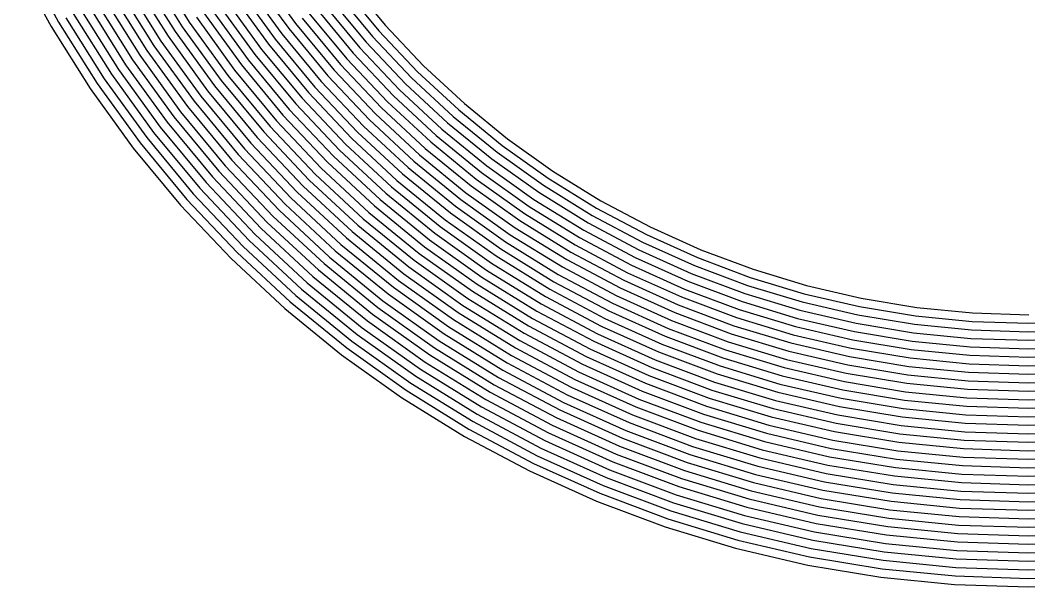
# Model space of a CAD drawing. Header units: metres. Extents: x -19 to 19, y -19.6 to 19.6.
# Drawn here: x 1.453 to 5.002, y 11.71 to 13.704 of the extents above; entities that cross this region are included whole.
import ezdxf

# ---------------------------------------------------------------- set-up
doc = ezdxf.new("R2010")
doc.units = ezdxf.units.M

msp = doc.modelspace()

# ---------------------------------------------------------------- linework, layer by layer
for p, q in [((1.452774, 13.882394, 0.120989), (1.561945, 13.68245, 0.138418)), ((1.47954, 13.895917, 0.119778), (1.58786, 13.697532, 0.137086)), ((1.898842, 13.878518, 0.121097), (2.022871, 13.681141, 0.138263)), ((1.924757, 13.8936, 0.119764), (2.047781, 13.697824, 0.136811)), ((1.847011, 13.848353, 0.123762), (1.973051, 13.647774, 0.141165)), ((1.872927, 13.863436, 0.122429), (1.997961, 13.664457, 0.139714)), ((2.271972, 13.847973, 0.123749), (2.397421, 13.674529, 0.138798)), ((2.296883, 13.864656, 0.122298), (2.421187, 13.692797, 0.137231)), ((1.795181, 13.818189, 0.126427), (1.92323, 13.614408, 0.144068)), ((1.821096, 13.833271, 0.125094), (1.94814, 13.631091, 0.142617)), ((2.222152, 13.814607, 0.126652), (2.34989, 13.637994, 0.14193)), ((2.247062, 13.83129, 0.125201), (2.373656, 13.656261, 0.140364)), ((2.587547, 13.82067, 0.126267), (2.714967, 13.666802, 0.139626)), ((2.611312, 13.838937, 0.124701), (2.737483, 13.686579, 0.137954)), ((1.717436, 13.772943, 0.130424), (1.8485, 13.564358, 0.148422)), ((1.743351, 13.788025, 0.129091), (1.87341, 13.581041, 0.146971)), ((1.769266, 13.803107, 0.127759), (1.89832, 13.597724, 0.145519)), ((2.172332, 13.78124, 0.129555), (2.302359, 13.601459, 0.145063)), ((2.197242, 13.797923, 0.128103), (2.326125, 13.619726, 0.143497)), ((2.540015, 13.784134, 0.1294), (2.669933, 13.627246, 0.142971)), ((2.563781, 13.802402, 0.127833), (2.69245, 13.647024, 0.141298)), ((1.665605, 13.742778, 0.133089), (1.798679, 13.530991, 0.151325)), ((1.69152, 13.75786, 0.131756), (1.82359, 13.547675, 0.149873)), ((2.122512, 13.747874, 0.132457), (2.254828, 13.564924, 0.148196)), ((2.147422, 13.764557, 0.131006), (2.278593, 13.583191, 0.146629)), ((2.492484, 13.747599, 0.132532), (2.624899, 13.587691, 0.146315)), ((2.51625, 13.765867, 0.130966), (2.647416, 13.607469, 0.144643)), ((1.613775, 13.712614, 0.135754), (1.748859, 13.497625, 0.154227)), ((1.63969, 13.727696, 0.134421), (1.773769, 13.514308, 0.152776)), ((2.072691, 13.714507, 0.13536), (2.207296, 13.528388, 0.151328)), ((2.097601, 13.73119, 0.133909), (2.231062, 13.546656, 0.149762)), ((2.444953, 13.711064, 0.135665), (2.579865, 13.548136, 0.149659)), ((2.468718, 13.729332, 0.134099), (2.602382, 13.567913, 0.147987)), ((1.561945, 13.68245, 0.138418), (1.699039, 13.464258, 0.15713)), ((1.58786, 13.697532, 0.137086), (1.723949, 13.480942, 0.155678)), ((1.997961, 13.664457, 0.139714), (2.136, 13.473586, 0.156027)), ((2.022871, 13.681141, 0.138263), (2.159765, 13.491853, 0.154461)), ((2.047781, 13.697824, 0.136811), (2.183531, 13.510121, 0.152895)), ((2.397421, 13.674529, 0.138798), (2.534831, 13.50858, 0.153004)), ((2.421187, 13.692797, 0.137231), (2.557348, 13.528358, 0.151332)), ((2.714967, 13.666802, 0.139626), (2.851146, 13.522661, 0.152009)), ((2.737483, 13.686579, 0.137954), (2.872322, 13.54386, 0.150241)), ((1.94814, 13.631091, 0.142617), (2.088468, 13.43705, 0.15916)), ((1.973051, 13.647774, 0.141165), (2.112234, 13.455318, 0.157593)), ((2.34989, 13.637994, 0.14193), (2.489798, 13.469025, 0.156348)), ((2.373656, 13.656261, 0.140364), (2.512314, 13.488803, 0.154676)), ((2.669933, 13.627246, 0.142971), (2.808794, 13.480263, 0.155546)), ((2.69245, 13.647024, 0.141298), (2.82997, 13.501462, 0.153777)), ((1.89832, 13.597724, 0.145519), (2.040937, 13.400515, 0.162292)), ((1.92323, 13.614408, 0.144068), (2.064703, 13.418783, 0.160726)), ((2.302359, 13.601459, 0.145063), (2.444764, 13.42947, 0.159692)), ((2.326125, 13.619726, 0.143497), (2.467281, 13.449248, 0.15802)), ((2.647416, 13.607469, 0.144643), (2.787618, 13.459064, 0.157314)), ((1.8485, 13.564358, 0.148422), (1.993406, 13.36398, 0.165425)), ((1.87341, 13.581041, 0.146971), (2.017171, 13.382248, 0.163859)), ((2.254828, 13.564924, 0.148196), (2.39973, 13.389915, 0.163037)), ((2.278593, 13.583191, 0.146629), (2.422247, 13.409692, 0.161365)), ((2.602382, 13.567913, 0.147987), (2.745265, 13.416666, 0.16085)), ((2.624899, 13.587691, 0.146315), (2.766441, 13.437865, 0.159082)), ((1.798679, 13.530991, 0.151325), (1.945874, 13.327445, 0.168558)), ((1.82359, 13.547675, 0.149873), (1.96964, 13.345713, 0.166991)), ((2.207296, 13.528388, 0.151328), (2.354696, 13.350359, 0.166381)), ((2.231062, 13.546656, 0.149762), (2.377213, 13.370137, 0.164709)), ((2.557348, 13.528358, 0.151332), (2.702913, 13.374268, 0.164386)), ((2.579865, 13.548136, 0.149659), (2.724089, 13.395467, 0.162618)), ((2.851146, 13.522661, 0.152009), (2.99579, 13.388224, 0.163412)), ((2.872322, 13.54386, 0.150241), (3.01554, 13.41075, 0.161557)), ((1.748859, 13.497625, 0.154227), (1.898343, 13.29091, 0.17169)), ((1.773769, 13.514308, 0.152776), (1.922109, 13.309177, 0.170124)), ((2.159765, 13.491853, 0.154461), (2.309662, 13.310804, 0.169726)), ((2.183531, 13.510121, 0.152895), (2.332179, 13.330582, 0.168053)), ((2.512314, 13.488803, 0.154676), (2.660561, 13.33187, 0.167922)), ((2.534831, 13.50858, 0.153004), (2.681737, 13.353069, 0.166154)), ((2.82997, 13.501462, 0.153777), (2.976039, 13.365699, 0.165268)), ((1.699039, 13.464258, 0.15713), (1.850812, 13.254375, 0.174823)), ((1.723949, 13.480942, 0.155678), (1.874578, 13.272642, 0.173257)), ((2.112234, 13.455318, 0.157593), (2.264629, 13.271249, 0.17307)), ((2.136, 13.473586, 0.156027), (2.287146, 13.291026, 0.171398)), ((2.489798, 13.469025, 0.156348), (2.639385, 13.310671, 0.169691)), ((2.787618, 13.459064, 0.157314), (2.936537, 13.320647, 0.168978)), ((2.808794, 13.480263, 0.155546), (2.956288, 13.343173, 0.167123)), ((2.064703, 13.418783, 0.160726), (2.219595, 13.231694, 0.176414)), ((2.088468, 13.43705, 0.15916), (2.242112, 13.251471, 0.174742)), ((2.444764, 13.42947, 0.159692), (2.597032, 13.268273, 0.173227)), ((2.467281, 13.449248, 0.15802), (2.618208, 13.289472, 0.171459)), ((2.745265, 13.416666, 0.16085), (2.897035, 13.275596, 0.172689)), ((2.766441, 13.437865, 0.159082), (2.916786, 13.298121, 0.170834)), ((2.017171, 13.382248, 0.163859), (2.174561, 13.192138, 0.179759)), ((2.040937, 13.400515, 0.162292), (2.197078, 13.211916, 0.178087)), ((2.39973, 13.389915, 0.163037), (2.55468, 13.225875, 0.176763)), ((2.422247, 13.409692, 0.161365), (2.575856, 13.247074, 0.174995)), ((2.724089, 13.395467, 0.162618), (2.877285, 13.25307, 0.174544)), ((2.99579, 13.388224, 0.163412), (3.148868, 13.263417, 0.173894)), ((3.01554, 13.41075, 0.161557), (3.16711, 13.287175, 0.17196)), ((1.96964, 13.345713, 0.166991), (2.129527, 13.152583, 0.183103)), ((1.993406, 13.36398, 0.165425), (2.152044, 13.172361, 0.181431)), ((2.354696, 13.350359, 0.166381), (2.512328, 13.183477, 0.180299)), ((2.377213, 13.370137, 0.164709), (2.533504, 13.204676, 0.178531)), ((2.681737, 13.353069, 0.166154), (2.837783, 13.208018, 0.178255)), ((2.702913, 13.374268, 0.164386), (2.857534, 13.230544, 0.1764)), ((2.976039, 13.365699, 0.165268), (3.130626, 13.23966, 0.175828)), ((1.922109, 13.309177, 0.170124), (2.084493, 13.113028, 0.186448)), ((1.945874, 13.327445, 0.168558), (2.10701, 13.132805, 0.184775)), ((2.309662, 13.310804, 0.169726), (2.469976, 13.141079, 0.183836)), ((2.332179, 13.330582, 0.168053), (2.491152, 13.162278, 0.182067)), ((2.639385, 13.310671, 0.169691), (2.798281, 13.162967, 0.181966)), ((2.660561, 13.33187, 0.167922), (2.818032, 13.185492, 0.18011)), ((2.936537, 13.320647, 0.168978), (3.094141, 13.192144, 0.179695)), ((2.956288, 13.343173, 0.167123), (3.112383, 13.215902, 0.177762)), ((1.874578, 13.272642, 0.173257), (2.03946, 13.073472, 0.189792)), ((1.898343, 13.29091, 0.17169), (2.061977, 13.09325, 0.18812)), ((2.287146, 13.291026, 0.171398), (2.448799, 13.11988, 0.185604)), ((2.618208, 13.289472, 0.171459), (2.77853, 13.140441, 0.183821)), ((2.897035, 13.275596, 0.172689), (3.057657, 13.144628, 0.183563)), ((2.916786, 13.298121, 0.170834), (3.075899, 13.168386, 0.181629)), ((3.16711, 13.287175, 0.17196), (3.327115, 13.173165, 0.181469)), ((1.850812, 13.254375, 0.174823), (2.016943, 13.053695, 0.191464)), ((2.242112, 13.251471, 0.174742), (2.406447, 13.077482, 0.18914)), ((2.264629, 13.271249, 0.17307), (2.427623, 13.098681, 0.187372)), ((2.575856, 13.247074, 0.174995), (2.739029, 13.095389, 0.187532)), ((2.597032, 13.268273, 0.173227), (2.75878, 13.117915, 0.185676)), ((2.877285, 13.25307, 0.174544), (3.039414, 13.120871, 0.185497)), ((3.130626, 13.23966, 0.175828), (3.293814, 13.123378, 0.185476)), ((3.148868, 13.263417, 0.173894), (3.310465, 13.148271, 0.183473)), ((2.197078, 13.211916, 0.178087), (2.364095, 13.035085, 0.192676)), ((2.219595, 13.231694, 0.176414), (2.385271, 13.056283, 0.190908)), ((2.533504, 13.204676, 0.178531), (2.699527, 13.050338, 0.191243)), ((2.55468, 13.225875, 0.176763), (2.719278, 13.072864, 0.189387)), ((2.837783, 13.208018, 0.178255), (3.00293, 13.073355, 0.189364)), ((2.857534, 13.230544, 0.1764), (3.021172, 13.097113, 0.187431)), ((3.112383, 13.215902, 0.177762), (3.277163, 13.098484, 0.18748)), ((2.152044, 13.172361, 0.181431), (2.321743, 12.992687, 0.196212)), ((2.174561, 13.192138, 0.179759), (2.342919, 13.013886, 0.194444)), ((2.512328, 13.183477, 0.180299), (2.679776, 13.027812, 0.193098)), ((2.818032, 13.185492, 0.18011), (2.984688, 13.049597, 0.191298)), ((3.075899, 13.168386, 0.181629), (3.243861, 13.048697, 0.191488)), ((3.094141, 13.192144, 0.179695), (3.260512, 13.07359, 0.189484)), ((3.327115, 13.173165, 0.181469), (3.49556, 13.069001, 0.190081)), ((2.10701, 13.132805, 0.184775), (2.27939, 12.950289, 0.199749)), ((2.129527, 13.152583, 0.183103), (2.300566, 12.971488, 0.197981)), ((2.469976, 13.141079, 0.183836), (2.640275, 12.98276, 0.196809)), ((2.491152, 13.162278, 0.182067), (2.660026, 13.005286, 0.194953)), ((2.77853, 13.140441, 0.183821), (2.948203, 13.002082, 0.195166)), ((2.798281, 13.162967, 0.181966), (2.966445, 13.02584, 0.193232)), ((3.057657, 13.144628, 0.183563), (3.22721, 13.023803, 0.193492)), ((3.310465, 13.148271, 0.183473), (3.480577, 13.043074, 0.192147)), ((2.084493, 13.113028, 0.186448), (2.258214, 12.92909, 0.201517)), ((2.427623, 13.098681, 0.187372), (2.600773, 12.937709, 0.200519)), ((2.448799, 13.11988, 0.185604), (2.620524, 12.960235, 0.198664)), ((2.739029, 13.095389, 0.187532), (2.911718, 12.954566, 0.199033)), ((2.75878, 13.117915, 0.185676), (2.929961, 12.978324, 0.1971)), ((3.021172, 13.097113, 0.187431), (3.193908, 12.974016, 0.197499)), ((3.039414, 13.120871, 0.185497), (3.210559, 12.998909, 0.195496)), ((3.277163, 13.098484, 0.18748), (3.450611, 12.99122, 0.196278)), ((3.293814, 13.123378, 0.185476), (3.465594, 13.017147, 0.194212)), ((2.03946, 13.073472, 0.189792), (2.215862, 12.886692, 0.205053)), ((2.061977, 13.09325, 0.18812), (2.237038, 12.907891, 0.203285)), ((2.406447, 13.077482, 0.18914), (2.581022, 12.915183, 0.202375)), ((2.719278, 13.072864, 0.189387), (2.893476, 12.930809, 0.200967)), ((3.00293, 13.073355, 0.189364), (3.177258, 12.949122, 0.199503)), ((3.260512, 13.07359, 0.189484), (3.435628, 12.965293, 0.198343)), ((3.49556, 13.069001, 0.190081), (3.669364, 12.976623, 0.197646)), ((2.016943, 13.053695, 0.191464), (2.194686, 12.865493, 0.206821)), ((2.364095, 13.035085, 0.192676), (2.541521, 12.870132, 0.206085)), ((2.385271, 13.056283, 0.190908), (2.561271, 12.892657, 0.20423)), ((2.679776, 13.027812, 0.193098), (2.856992, 12.883293, 0.204835)), ((2.699527, 13.050338, 0.191243), (2.875234, 12.907051, 0.202901)), ((2.966445, 13.02584, 0.193232), (3.143956, 12.899335, 0.203511)), ((2.984688, 13.049597, 0.191298), (3.160607, 12.924228, 0.201507)), ((3.243861, 13.048697, 0.191488), (3.420645, 12.939366, 0.200409)), ((3.480577, 13.043074, 0.192147), (3.656109, 12.949776, 0.199765)), ((2.321743, 12.992687, 0.196212), (2.502019, 12.82508, 0.209796)), ((2.342919, 13.013886, 0.194444), (2.52177, 12.847606, 0.207941)), ((2.660026, 13.005286, 0.194953), (2.838749, 12.859535, 0.206769)), ((2.948203, 13.002082, 0.195166), (3.127305, 12.874441, 0.205515)), ((3.210559, 12.998909, 0.195496), (3.390679, 12.887512, 0.20454)), ((3.22721, 13.023803, 0.193492), (3.405662, 12.913439, 0.202474)), ((3.450611, 12.99122, 0.196278), (3.629599, 12.896082, 0.204004)), ((3.465594, 13.017147, 0.194212), (3.642854, 12.922929, 0.201885)), ((2.300566, 12.971488, 0.197981), (2.482268, 12.802554, 0.211651)), ((2.620524, 12.960235, 0.198664), (2.802265, 12.81202, 0.210636)), ((2.640275, 12.98276, 0.196809), (2.820507, 12.835778, 0.208702)), ((2.911718, 12.954566, 0.199033), (3.094003, 12.824654, 0.209522)), ((2.929961, 12.978324, 0.1971), (3.110654, 12.849547, 0.207518)), ((3.193908, 12.974016, 0.197499), (3.375696, 12.861585, 0.206605)), ((3.435628, 12.965293, 0.198343), (3.616344, 12.869235, 0.206124)), ((3.669364, 12.976623, 0.197646), (3.847867, 12.896132, 0.204194)), ((2.258214, 12.92909, 0.201517), (2.442766, 12.757503, 0.215362)), ((2.27939, 12.950289, 0.199749), (2.462517, 12.780028, 0.213507)), ((2.600773, 12.937709, 0.200519), (2.784022, 12.788262, 0.21257)), ((2.893476, 12.930809, 0.200967), (3.077352, 12.79976, 0.211526)), ((3.160607, 12.924228, 0.201507), (3.34573, 12.809731, 0.210737)), ((3.177258, 12.949122, 0.199503), (3.360713, 12.835658, 0.208671)), ((3.420645, 12.939366, 0.200409), (3.603088, 12.842388, 0.208243)), ((3.642854, 12.922929, 0.201885), (3.824911, 12.840832, 0.208524)), ((3.656109, 12.949776, 0.199765), (3.836389, 12.868482, 0.206359)), ((2.215862, 12.886692, 0.205053), (2.403265, 12.712451, 0.219073)), ((2.237038, 12.907891, 0.203285), (2.423016, 12.734977, 0.217218)), ((2.561271, 12.892657, 0.20423), (2.747538, 12.740747, 0.216438)), ((2.581022, 12.915183, 0.202375), (2.76578, 12.764504, 0.214504)), ((2.856992, 12.883293, 0.204835), (3.04405, 12.749973, 0.215534)), ((2.875234, 12.907051, 0.202901), (3.060701, 12.774866, 0.21353)), ((3.143956, 12.899335, 0.203511), (3.330747, 12.783804, 0.212802)), ((3.390679, 12.887512, 0.20454), (3.576578, 12.788694, 0.212482)), ((3.405662, 12.913439, 0.202474), (3.589833, 12.815541, 0.210363)), ((3.629599, 12.896082, 0.204004), (3.813433, 12.813183, 0.21069)), ((3.847867, 12.896132, 0.204194), (4.031083, 12.827406, 0.209748)), ((2.194686, 12.865493, 0.206821), (2.383514, 12.689925, 0.220928)), ((2.52177, 12.847606, 0.207941), (2.711053, 12.693231, 0.220305)), ((2.541521, 12.870132, 0.206085), (2.729296, 12.716989, 0.218371)), ((2.838749, 12.859535, 0.206769), (3.0274, 12.725079, 0.217538)), ((3.110654, 12.849547, 0.207518), (3.300781, 12.73195, 0.216933)), ((3.127305, 12.874441, 0.205515), (3.315764, 12.757877, 0.214868)), ((3.375696, 12.861585, 0.206605), (3.563323, 12.761847, 0.214602)), ((3.616344, 12.869235, 0.206124), (3.801955, 12.785533, 0.212855)), ((3.836389, 12.868482, 0.206359), (4.021429, 12.799071, 0.211952)), ((2.502019, 12.82508, 0.209796), (2.692811, 12.669473, 0.222239)), ((2.802265, 12.81202, 0.210636), (2.994098, 12.675292, 0.221545)), ((2.820507, 12.835778, 0.208702), (3.010749, 12.700185, 0.219541)), ((3.094003, 12.824654, 0.209522), (3.285798, 12.706023, 0.218999)), ((3.360713, 12.835658, 0.208671), (3.550068, 12.735, 0.216722)), ((3.589833, 12.815541, 0.210363), (3.778999, 12.730233, 0.217186)), ((3.603088, 12.842388, 0.208243), (3.790477, 12.757883, 0.21502)), ((3.813433, 12.813183, 0.21069), (4.002121, 12.7424, 0.21636)), ((3.824911, 12.840832, 0.208524), (4.011775, 12.770736, 0.214156)), ((4.031083, 12.827406, 0.209748), (4.219047, 12.770482, 0.214327)), ((2.462517, 12.780028, 0.213507), (2.656327, 12.621958, 0.226106)), ((2.482268, 12.802554, 0.211651), (2.674569, 12.645716, 0.224173)), ((2.784022, 12.788262, 0.21257), (2.977447, 12.650398, 0.223549)), ((3.077352, 12.79976, 0.211526), (3.270815, 12.680097, 0.221064)), ((3.330747, 12.783804, 0.212802), (3.523557, 12.681306, 0.220961)), ((3.34573, 12.809731, 0.210737), (3.536813, 12.708153, 0.218841)), ((3.576578, 12.788694, 0.212482), (3.76752, 12.702583, 0.219351)), ((3.801955, 12.785533, 0.212855), (3.992467, 12.714065, 0.218563)), ((4.021429, 12.799071, 0.211952), (4.211264, 12.741578, 0.216561)), ((2.442766, 12.757503, 0.215362), (2.638084, 12.5982, 0.22804)), ((2.747538, 12.740747, 0.216438), (2.944145, 12.60061, 0.227557)), ((2.76578, 12.764504, 0.214504), (2.960796, 12.625504, 0.225553)), ((3.04405, 12.749973, 0.215534), (3.240849, 12.628243, 0.225195)), ((3.060701, 12.774866, 0.21353), (3.255832, 12.65417, 0.22313)), ((3.315764, 12.757877, 0.214868), (3.510302, 12.654459, 0.22308)), ((3.563323, 12.761847, 0.214602), (3.756042, 12.674934, 0.221517)), ((3.790477, 12.757883, 0.21502), (3.982813, 12.685729, 0.220767)), ((4.002121, 12.7424, 0.21636), (4.195698, 12.683772, 0.221031)), ((4.011775, 12.770736, 0.214156), (4.203481, 12.712675, 0.218796)), ((4.211264, 12.741578, 0.216561), (4.406028, 12.696197, 0.220173)), ((4.219047, 12.770482, 0.214327), (4.411898, 12.725547, 0.217914)), ((2.403265, 12.712451, 0.219073), (2.6016, 12.550685, 0.231908)), ((2.423016, 12.734977, 0.217218), (2.619842, 12.574442, 0.229974)), ((2.729296, 12.716989, 0.218371), (2.927494, 12.575717, 0.22956)), ((3.0274, 12.725079, 0.217538), (3.225866, 12.602316, 0.227261)), ((3.285798, 12.706023, 0.218999), (3.483792, 12.600765, 0.227319)), ((3.300781, 12.73195, 0.216933), (3.497047, 12.627612, 0.2252)), ((3.536813, 12.708153, 0.218841), (3.733086, 12.619634, 0.225847)), ((3.550068, 12.735, 0.216722), (3.744564, 12.647284, 0.223682)), ((3.778999, 12.730233, 0.217186), (3.973159, 12.657394, 0.222971)), ((3.992467, 12.714065, 0.218563), (4.187915, 12.654869, 0.223266)), ((4.203481, 12.712675, 0.218796), (4.400158, 12.666847, 0.222432)), ((4.411898, 12.725547, 0.217914), (4.607086, 12.693342, 0.220476)), ((2.383514, 12.689925, 0.220928), (2.583357, 12.526927, 0.233842)), ((2.692811, 12.669473, 0.222239), (2.894192, 12.525929, 0.233568)), ((2.711053, 12.693231, 0.220305), (2.910843, 12.550823, 0.231564)), ((2.994098, 12.675292, 0.221545), (3.1959, 12.550462, 0.231392)), ((3.010749, 12.700185, 0.219541), (3.210883, 12.576389, 0.229326)), ((3.270815, 12.680097, 0.221064), (3.470537, 12.573918, 0.229439)), ((3.523557, 12.681306, 0.220961), (3.721608, 12.591984, 0.228013)), ((3.756042, 12.674934, 0.221517), (3.953851, 12.600723, 0.227379)), ((3.76752, 12.702583, 0.219351), (3.963505, 12.629059, 0.225175)), ((3.982813, 12.685729, 0.220767), (4.180132, 12.625966, 0.2255)), ((4.195698, 12.683772, 0.221031), (4.394288, 12.637498, 0.224691)), ((4.406028, 12.696197, 0.220173), (4.603156, 12.663671, 0.222752)), ((4.607086, 12.693342, 0.220476), (4.803559, 12.673976, 0.222008)), ((4.803559, 12.673976, 0.222008), (5.001511, 12.667459, 0.222516)), ((2.674569, 12.645716, 0.224173), (2.877542, 12.501036, 0.235572)), ((2.977447, 12.650398, 0.223549), (3.180916, 12.524535, 0.233458)), ((3.255832, 12.65417, 0.22313), (3.457282, 12.547071, 0.231558)), ((3.510302, 12.654459, 0.22308), (3.71013, 12.564334, 0.230178)), ((3.744564, 12.647284, 0.223682), (3.944197, 12.572388, 0.229582)), ((3.973159, 12.657394, 0.222971), (4.172349, 12.597063, 0.227735)), ((4.187915, 12.654869, 0.223266), (4.388419, 12.608148, 0.22695)), ((4.394288, 12.637498, 0.224691), (4.595297, 12.60433, 0.227304)), ((4.400158, 12.666847, 0.222432), (4.599227, 12.634001, 0.225028)), ((4.599227, 12.634001, 0.225028), (4.799613, 12.614249, 0.226581)), ((4.603156, 12.663671, 0.222752), (4.801586, 12.644112, 0.224294)), ((4.801586, 12.644112, 0.224294), (5.001505, 12.63753, 0.224805)), ((5.001505, 12.63753, 0.224805), (5.20222, 12.644051, 0.224273)), ((2.638084, 12.5982, 0.22804), (2.84424, 12.451248, 0.23958)), ((2.656327, 12.621958, 0.226106), (2.860891, 12.476142, 0.237576)), ((2.944145, 12.60061, 0.227557), (3.15095, 12.472681, 0.237589)), ((2.960796, 12.625504, 0.225553), (3.165933, 12.498608, 0.235523)), ((3.225866, 12.602316, 0.227261), (3.430771, 12.493377, 0.235798)), ((3.240849, 12.628243, 0.225195), (3.444027, 12.520224, 0.233678)), ((3.483792, 12.600765, 0.227319), (3.687174, 12.509035, 0.234509)), ((3.497047, 12.627612, 0.2252), (3.698652, 12.536684, 0.232344)), ((3.733086, 12.619634, 0.225847), (3.934543, 12.544052, 0.231786)), ((3.953851, 12.600723, 0.227379), (4.156783, 12.539256, 0.232205)), ((3.963505, 12.629059, 0.225175), (4.164566, 12.568159, 0.22997)), ((4.180132, 12.625966, 0.2255), (4.382549, 12.578798, 0.229209)), ((4.388419, 12.608148, 0.22695), (4.591368, 12.574659, 0.22958)), ((4.595297, 12.60433, 0.227304), (4.79764, 12.584385, 0.228867)), ((4.799613, 12.614249, 0.226581), (5.001499, 12.607601, 0.227095)), ((5.001499, 12.607601, 0.227095), (5.204147, 12.614185, 0.226559)), ((2.619842, 12.574442, 0.229974), (2.827589, 12.426355, 0.241583)), ((2.927494, 12.575717, 0.22956), (3.135967, 12.446754, 0.239654)), ((3.210883, 12.576389, 0.229326), (3.417516, 12.46653, 0.237917)), ((3.470537, 12.573918, 0.229439), (3.675695, 12.481385, 0.236674)), ((3.71013, 12.564334, 0.230178), (3.915235, 12.487382, 0.236194)), ((3.721608, 12.591984, 0.228013), (3.924889, 12.515717, 0.23399)), ((3.944197, 12.572388, 0.229582), (4.149, 12.510353, 0.234439)), ((4.164566, 12.568159, 0.22997), (4.370809, 12.520098, 0.233727)), ((4.172349, 12.597063, 0.227735), (4.376679, 12.549448, 0.231468)), ((4.382549, 12.578798, 0.229209), (4.587438, 12.544989, 0.231856)), ((4.591368, 12.574659, 0.22958), (4.795667, 12.554521, 0.231153)), ((4.79764, 12.584385, 0.228867), (5.001492, 12.577673, 0.229384)), ((5.001492, 12.577673, 0.229384), (5.206073, 12.58432, 0.228845)), ((2.6016, 12.550685, 0.231908), (2.810938, 12.401461, 0.243587)), ((2.910843, 12.550823, 0.231564), (3.120984, 12.420827, 0.24172)), ((3.1959, 12.550462, 0.231392), (3.404261, 12.439683, 0.240037)), ((3.457282, 12.547071, 0.231558), (3.664217, 12.453735, 0.23884)), ((3.698652, 12.536684, 0.232344), (3.905581, 12.459046, 0.238397)), ((3.934543, 12.544052, 0.231786), (4.141217, 12.48145, 0.236674)), ((4.156783, 12.539256, 0.232205), (4.364939, 12.490749, 0.235986)), ((4.376679, 12.549448, 0.231468), (4.583509, 12.515318, 0.234132)), ((4.587438, 12.544989, 0.231856), (4.793693, 12.524657, 0.23344)), ((4.795667, 12.554521, 0.231153), (5.001486, 12.547744, 0.231674)), ((5.001486, 12.547744, 0.231674), (5.207999, 12.554454, 0.231131)), ((2.583357, 12.526927, 0.233842), (2.794287, 12.376567, 0.245591)), ((2.877542, 12.501036, 0.235572), (3.091018, 12.368973, 0.245851)), ((2.894192, 12.525929, 0.233568), (3.106001, 12.3949, 0.243785)), ((3.165933, 12.498608, 0.235523), (3.377751, 12.385989, 0.244276)), ((3.180916, 12.524535, 0.233458), (3.391006, 12.412836, 0.242156)), ((3.430771, 12.493377, 0.235798), (3.641261, 12.398435, 0.24317)), ((3.444027, 12.520224, 0.233678), (3.652739, 12.426085, 0.241005)), ((3.687174, 12.509035, 0.234509), (3.895927, 12.430711, 0.240601)), ((3.924889, 12.515717, 0.23399), (4.133434, 12.452547, 0.238909)), ((4.149, 12.510353, 0.234439), (4.359069, 12.461399, 0.238245)), ((4.370809, 12.520098, 0.233727), (4.579579, 12.485648, 0.236408)), ((4.583509, 12.515318, 0.234132), (4.79172, 12.494793, 0.235726)), ((4.79172, 12.494793, 0.235726), (5.001473, 12.487887, 0.236253)), ((4.793693, 12.524657, 0.23344), (5.001479, 12.517815, 0.233963)), ((5.001473, 12.487887, 0.236253), (5.211852, 12.494722, 0.235703)), ((5.001479, 12.517815, 0.233963), (5.209926, 12.524588, 0.233417)), ((2.860891, 12.476142, 0.237576), (3.076035, 12.343046, 0.247916)), ((3.15095, 12.472681, 0.237589), (3.364496, 12.359142, 0.246395)), ((3.417516, 12.46653, 0.237917), (3.629783, 12.370786, 0.245336)), ((3.675695, 12.481385, 0.236674), (3.886273, 12.402375, 0.242805)), ((3.905581, 12.459046, 0.238397), (4.117868, 12.394741, 0.243378)), ((3.915235, 12.487382, 0.236194), (4.125651, 12.423644, 0.241144)), ((4.141217, 12.48145, 0.236674), (4.3532, 12.432049, 0.240504)), ((4.359069, 12.461399, 0.238245), (4.57172, 12.426307, 0.240961)), ((4.364939, 12.490749, 0.235986), (4.57565, 12.455977, 0.238685)), ((4.579579, 12.485648, 0.236408), (4.789747, 12.46493, 0.238012)), ((4.789747, 12.46493, 0.238012), (5.001467, 12.457958, 0.238542)), ((5.001467, 12.457958, 0.238542), (5.213778, 12.464857, 0.23799)), ((2.827589, 12.426355, 0.241583), (3.046069, 12.291192, 0.252047)), ((2.84424, 12.451248, 0.23958), (3.061052, 12.317119, 0.249982)), ((3.120984, 12.420827, 0.24172), (3.337985, 12.305448, 0.250634)), ((3.135967, 12.446754, 0.239654), (3.35124, 12.332295, 0.248515)), ((3.404261, 12.439683, 0.240037), (3.618305, 12.343136, 0.247501)), ((3.652739, 12.426085, 0.241005), (3.866965, 12.345705, 0.247213)), ((3.664217, 12.453735, 0.23884), (3.876619, 12.37404, 0.245009)), ((3.895927, 12.430711, 0.240601), (4.110085, 12.365837, 0.245613)), ((4.125651, 12.423644, 0.241144), (4.34146, 12.373349, 0.245022)), ((4.133434, 12.452547, 0.238909), (4.34733, 12.402699, 0.242763)), ((4.3532, 12.432049, 0.240504), (4.56779, 12.396636, 0.243237)), ((4.57172, 12.426307, 0.240961), (4.785801, 12.405202, 0.242585)), ((4.57565, 12.455977, 0.238685), (4.787774, 12.435066, 0.240299)), ((4.787774, 12.435066, 0.240299), (5.00146, 12.428029, 0.240832)), ((5.00146, 12.428029, 0.240832), (5.215705, 12.434991, 0.240276)), ((2.810938, 12.401461, 0.243587), (3.031086, 12.265265, 0.254113)), ((3.106001, 12.3949, 0.243785), (3.32473, 12.278601, 0.252754)), ((3.377751, 12.385989, 0.244276), (3.595349, 12.287836, 0.251832)), ((3.391006, 12.412836, 0.242156), (3.606827, 12.315486, 0.249667)), ((3.641261, 12.398435, 0.24317), (3.857311, 12.317369, 0.249416)), ((3.886273, 12.402375, 0.242805), (4.102302, 12.336934, 0.247848)), ((4.117868, 12.394741, 0.243378), (4.33559, 12.344, 0.247281)), ((4.34733, 12.402699, 0.242763), (4.563861, 12.366965, 0.245513)), ((4.56779, 12.396636, 0.243237), (4.783828, 12.375338, 0.244871)), ((4.785801, 12.405202, 0.242585), (5.001454, 12.398101, 0.243121)), ((5.001454, 12.398101, 0.243121), (5.217631, 12.405125, 0.242562)), ((2.794287, 12.376567, 0.245591), (3.016103, 12.239338, 0.256179)), ((3.091018, 12.368973, 0.245851), (3.311475, 12.251754, 0.254874)), ((3.364496, 12.359142, 0.246395), (3.58387, 12.260186, 0.253997)), ((3.629783, 12.370786, 0.245336), (3.847657, 12.289034, 0.25162)), ((3.876619, 12.37404, 0.245009), (4.094519, 12.308031, 0.250083)), ((4.110085, 12.365837, 0.245613), (4.32972, 12.31465, 0.24954)), ((4.34146, 12.373349, 0.245022), (4.559931, 12.337295, 0.247789)), ((4.563861, 12.366965, 0.245513), (4.781855, 12.345474, 0.247157)), ((4.783828, 12.375338, 0.244871), (5.001448, 12.368172, 0.245411)), ((5.001448, 12.368172, 0.245411), (5.219557, 12.375259, 0.244848)), ((3.061052, 12.317119, 0.249982), (3.284965, 12.19806, 0.259113)), ((3.076035, 12.343046, 0.247916), (3.29822, 12.224907, 0.256993)), ((3.35124, 12.332295, 0.248515), (3.572392, 12.232536, 0.256163)), ((3.606827, 12.315486, 0.249667), (3.828349, 12.232363, 0.256028)), ((3.618305, 12.343136, 0.247501), (3.838003, 12.260699, 0.253824)), ((3.857311, 12.317369, 0.249416), (4.078953, 12.250225, 0.254552)), ((3.866965, 12.345705, 0.247213), (4.086736, 12.279128, 0.252318)), ((4.102302, 12.336934, 0.247848), (4.32385, 12.2853, 0.251799)), ((4.32972, 12.31465, 0.24954), (4.552072, 12.277954, 0.252341)), ((4.33559, 12.344, 0.247281), (4.556002, 12.307624, 0.250065)), ((4.559931, 12.337295, 0.247789), (4.779882, 12.315611, 0.249444)), ((4.779882, 12.315611, 0.249444), (5.001435, 12.308314, 0.24999)), ((4.781855, 12.345474, 0.247157), (5.001441, 12.338243, 0.2477)), ((5.001435, 12.308314, 0.24999), (5.22341, 12.315528, 0.249421)), ((5.001441, 12.338243, 0.2477), (5.221484, 12.345394, 0.247134)), ((3.046069, 12.291192, 0.252047), (3.271709, 12.171213, 0.261232)), ((3.337985, 12.305448, 0.250634), (3.560914, 12.204887, 0.258328)), ((3.595349, 12.287836, 0.251832), (3.818695, 12.204028, 0.258231)), ((3.847657, 12.289034, 0.25162), (4.07117, 12.221322, 0.256787)), ((4.086736, 12.279128, 0.252318), (4.312111, 12.2266, 0.256317)), ((4.094519, 12.308031, 0.250083), (4.317981, 12.25595, 0.254058)), ((4.32385, 12.2853, 0.251799), (4.548143, 12.248283, 0.254617)), ((4.556002, 12.307624, 0.250065), (4.777909, 12.285747, 0.25173)), ((4.777909, 12.285747, 0.25173), (5.001428, 12.278386, 0.252279)), ((5.001428, 12.278386, 0.252279), (5.225337, 12.285662, 0.251707)), ((3.031086, 12.265265, 0.254113), (3.258454, 12.144366, 0.263352)), ((3.311475, 12.251754, 0.254874), (3.537958, 12.149587, 0.262659)), ((3.32473, 12.278601, 0.252754), (3.549436, 12.177237, 0.260494)), ((3.58387, 12.260186, 0.253997), (3.809041, 12.175692, 0.260435)), ((3.838003, 12.260699, 0.253824), (4.063387, 12.192418, 0.259022)), ((4.078953, 12.250225, 0.254552), (4.306241, 12.197251, 0.258576)), ((4.317981, 12.25595, 0.254058), (4.544213, 12.218613, 0.256894)), ((4.548143, 12.248283, 0.254617), (4.773962, 12.226019, 0.256303)), ((4.552072, 12.277954, 0.252341), (4.775935, 12.255883, 0.254016)), ((4.775935, 12.255883, 0.254016), (5.001422, 12.248457, 0.254569)), ((5.001422, 12.248457, 0.254569), (5.227263, 12.255796, 0.253993)), ((3.016103, 12.239338, 0.256179), (3.245199, 12.117519, 0.265471)), ((3.29822, 12.224907, 0.256993), (3.52648, 12.121937, 0.264824)), ((3.572392, 12.232536, 0.256163), (3.799387, 12.147357, 0.262639)), ((3.828349, 12.232363, 0.256028), (4.055604, 12.163515, 0.261257)), ((4.07117, 12.221322, 0.256787), (4.300371, 12.167901, 0.260835)), ((4.312111, 12.2266, 0.256317), (4.540284, 12.188942, 0.25917)), ((4.544213, 12.218613, 0.256894), (4.771989, 12.196155, 0.258589)), ((4.773962, 12.226019, 0.256303), (5.001416, 12.218528, 0.256858)), ((5.001416, 12.218528, 0.256858), (5.229189, 12.22593, 0.256279)), ((3.284965, 12.19806, 0.259113), (3.515002, 12.094287, 0.26699)), ((3.549436, 12.177237, 0.260494), (3.780079, 12.090686, 0.267046)), ((3.560914, 12.204887, 0.258328), (3.789733, 12.119022, 0.264843)), ((3.809041, 12.175692, 0.260435), (4.040038, 12.105709, 0.265726)), ((3.818695, 12.204028, 0.258231), (4.047821, 12.134612, 0.263491)), ((4.063387, 12.192418, 0.259022), (4.294501, 12.138551, 0.263094)), ((4.306241, 12.197251, 0.258576), (4.536354, 12.159271, 0.261446)), ((4.540284, 12.188942, 0.25917), (4.770016, 12.166291, 0.260875)), ((4.771989, 12.196155, 0.258589), (5.001409, 12.1886, 0.259148)), ((5.001409, 12.1886, 0.259148), (5.231116, 12.196065, 0.258565)), ((3.258454, 12.144366, 0.263352), (3.492045, 12.038988, 0.271321)), ((3.271709, 12.171213, 0.261232), (3.503524, 12.066638, 0.269155)), ((3.537958, 12.149587, 0.262659), (3.770426, 12.062351, 0.26925)), ((3.799387, 12.147357, 0.262639), (4.032255, 12.076806, 0.267961)), ((4.055604, 12.163515, 0.261257), (4.288631, 12.109201, 0.265353)), ((4.294501, 12.138551, 0.263094), (4.528495, 12.09993, 0.265998)), ((4.300371, 12.167901, 0.260835), (4.532425, 12.129601, 0.263722)), ((4.536354, 12.159271, 0.261446), (4.768043, 12.136428, 0.263161)), ((4.770016, 12.166291, 0.260875), (5.001403, 12.158671, 0.261438)), ((5.001403, 12.158671, 0.261438), (5.233042, 12.166199, 0.260851)), ((3.245199, 12.117519, 0.265471), (3.480567, 12.011338, 0.273486)), ((3.52648, 12.121937, 0.264824), (3.760772, 12.034015, 0.271454)), ((3.789733, 12.119022, 0.264843), (4.024472, 12.047903, 0.270196)), ((4.040038, 12.105709, 0.265726), (4.276892, 12.050502, 0.269871)), ((4.047821, 12.134612, 0.263491), (4.282762, 12.079851, 0.267612)), ((4.288631, 12.109201, 0.265353), (4.524565, 12.07026, 0.268274)), ((4.532425, 12.129601, 0.263722), (4.76607, 12.106564, 0.265448)), ((4.76607, 12.106564, 0.265448), (5.00139, 12.098814, 0.266017)), ((4.768043, 12.136428, 0.263161), (5.001396, 12.128742, 0.263727)), ((5.00139, 12.098814, 0.266017), (5.236895, 12.106467, 0.265424)), ((5.001396, 12.128742, 0.263727), (5.234968, 12.136333, 0.263138)), ((3.503524, 12.066638, 0.269155), (3.741464, 11.977345, 0.275862)), ((3.515002, 12.094287, 0.26699), (3.751118, 12.00568, 0.273658)), ((3.780079, 12.090686, 0.267046), (4.016689, 12.019, 0.27243)), ((4.032255, 12.076806, 0.267961), (4.271022, 12.021152, 0.27213)), ((4.282762, 12.079851, 0.267612), (4.520636, 12.040589, 0.27055)), ((4.524565, 12.07026, 0.268274), (4.762124, 12.046836, 0.27002)), ((4.528495, 12.09993, 0.265998), (4.764097, 12.0767, 0.267734)), ((4.764097, 12.0767, 0.267734), (5.001384, 12.068885, 0.268306)), ((5.001384, 12.068885, 0.268306), (5.238821, 12.076602, 0.26771)), ((3.492045, 12.038988, 0.271321), (3.73181, 11.949009, 0.278065)), ((3.760772, 12.034015, 0.271454), (4.001123, 11.961193, 0.2769)), ((3.770426, 12.062351, 0.26925), (4.008906, 11.990096, 0.274665)), ((4.024472, 12.047903, 0.270196), (4.265152, 11.991802, 0.274389)), ((4.276892, 12.050502, 0.269871), (4.516706, 12.010918, 0.272826)), ((4.520636, 12.040589, 0.27055), (4.760151, 12.016972, 0.272307)), ((4.762124, 12.046836, 0.27002), (5.001377, 12.038956, 0.270596)), ((5.001377, 12.038956, 0.270596), (5.240747, 12.046736, 0.269996)), ((3.480567, 12.011338, 0.273486), (3.722156, 11.920674, 0.280269)), ((3.751118, 12.00568, 0.273658), (3.99334, 11.93229, 0.279135)), ((4.016689, 12.019, 0.27243), (4.259282, 11.962452, 0.276648)), ((4.271022, 12.021152, 0.27213), (4.512777, 11.981248, 0.275103)), ((4.516706, 12.010918, 0.272826), (4.758177, 11.987109, 0.274593)), ((4.760151, 12.016972, 0.272307), (5.001371, 12.009027, 0.272885)), ((5.001371, 12.009027, 0.272885), (5.242674, 12.01687, 0.272282)), ((3.741464, 11.977345, 0.275862), (3.985557, 11.903387, 0.281369)), ((4.001123, 11.961193, 0.2769), (4.247543, 11.903753, 0.281166)), ((4.008906, 11.990096, 0.274665), (4.253412, 11.933102, 0.278907)), ((4.259282, 11.962452, 0.276648), (4.504918, 11.921907, 0.279655)), ((4.265152, 11.991802, 0.274389), (4.508847, 11.951577, 0.277379)), ((4.512777, 11.981248, 0.275103), (4.756204, 11.957245, 0.276879)), ((4.758177, 11.987109, 0.274593), (5.001364, 11.979099, 0.275175)), ((5.001364, 11.979099, 0.275175), (5.2446, 11.987004, 0.274568)), ((3.73181, 11.949009, 0.278065), (3.977774, 11.874484, 0.283604)), ((3.99334, 11.93229, 0.279135), (4.241673, 11.874403, 0.283425)), ((4.253412, 11.933102, 0.278907), (4.500988, 11.892236, 0.281931)), ((4.508847, 11.951577, 0.277379), (4.754231, 11.927381, 0.279165)), ((4.754231, 11.927381, 0.279165), (5.001352, 11.919241, 0.279754)), ((4.756204, 11.957245, 0.276879), (5.001358, 11.94917, 0.277464)), ((5.001352, 11.919241, 0.279754), (5.248453, 11.927273, 0.279141)), ((5.001358, 11.94917, 0.277464), (5.246526, 11.957139, 0.276855)), ((3.722156, 11.920674, 0.280269), (3.969991, 11.845581, 0.285839)), ((3.985557, 11.903387, 0.281369), (4.235803, 11.845053, 0.285684)), ((4.247543, 11.903753, 0.281166), (4.497059, 11.862566, 0.284207)), ((4.500988, 11.892236, 0.281931), (4.750285, 11.867653, 0.283738)), ((4.504918, 11.921907, 0.279655), (4.752258, 11.897517, 0.281452)), ((4.752258, 11.897517, 0.281452), (5.001345, 11.889313, 0.282043)), ((5.001345, 11.889313, 0.282043), (5.250379, 11.897407, 0.281427)), ((3.977774, 11.874484, 0.283604), (4.229933, 11.815703, 0.287943)), ((4.241673, 11.874403, 0.283425), (4.493129, 11.832895, 0.286483)), ((4.497059, 11.862566, 0.284207), (4.748312, 11.83779, 0.286024)), ((4.750285, 11.867653, 0.283738), (5.001339, 11.859384, 0.284333)), ((5.001339, 11.859384, 0.284333), (5.252305, 11.867541, 0.283713)), ((3.969991, 11.845581, 0.285839), (4.224063, 11.786353, 0.290202)), ((4.235803, 11.845053, 0.285684), (4.4892, 11.803224, 0.288759)), ((4.493129, 11.832895, 0.286483), (4.746339, 11.807926, 0.288311)), ((4.748312, 11.83779, 0.286024), (5.001332, 11.829455, 0.286622)), ((5.001332, 11.829455, 0.286622), (5.254232, 11.837676, 0.285999)), ((4.224063, 11.786353, 0.290202), (4.48134, 11.743883, 0.293312)), ((4.229933, 11.815703, 0.287943), (4.48527, 11.773554, 0.291035)), ((4.4892, 11.803224, 0.288759), (4.744366, 11.778062, 0.290597)), ((4.746339, 11.807926, 0.288311), (5.001326, 11.799527, 0.288912)), ((5.001326, 11.799527, 0.288912), (5.256158, 11.80781, 0.288286)), ((4.48527, 11.773554, 0.291035), (4.742393, 11.748198, 0.292883)), ((4.742393, 11.748198, 0.292883), (5.001313, 11.739669, 0.293491)), ((4.744366, 11.778062, 0.290597), (5.00132, 11.769598, 0.291201)), ((5.001313, 11.739669, 0.293491), (5.260011, 11.748078, 0.292858)), ((5.00132, 11.769598, 0.291201), (5.258085, 11.777944, 0.290572)), ((4.48134, 11.743883, 0.293312), (4.740419, 11.718334, 0.29517)), ((4.740419, 11.718334, 0.29517), (5.001307, 11.70974, 0.29578)), ((5.001307, 11.70974, 0.29578), (5.261937, 11.718212, 0.295144))]:
    msp.add_line(p, q)

doc.saveas('drawing.dxf')
